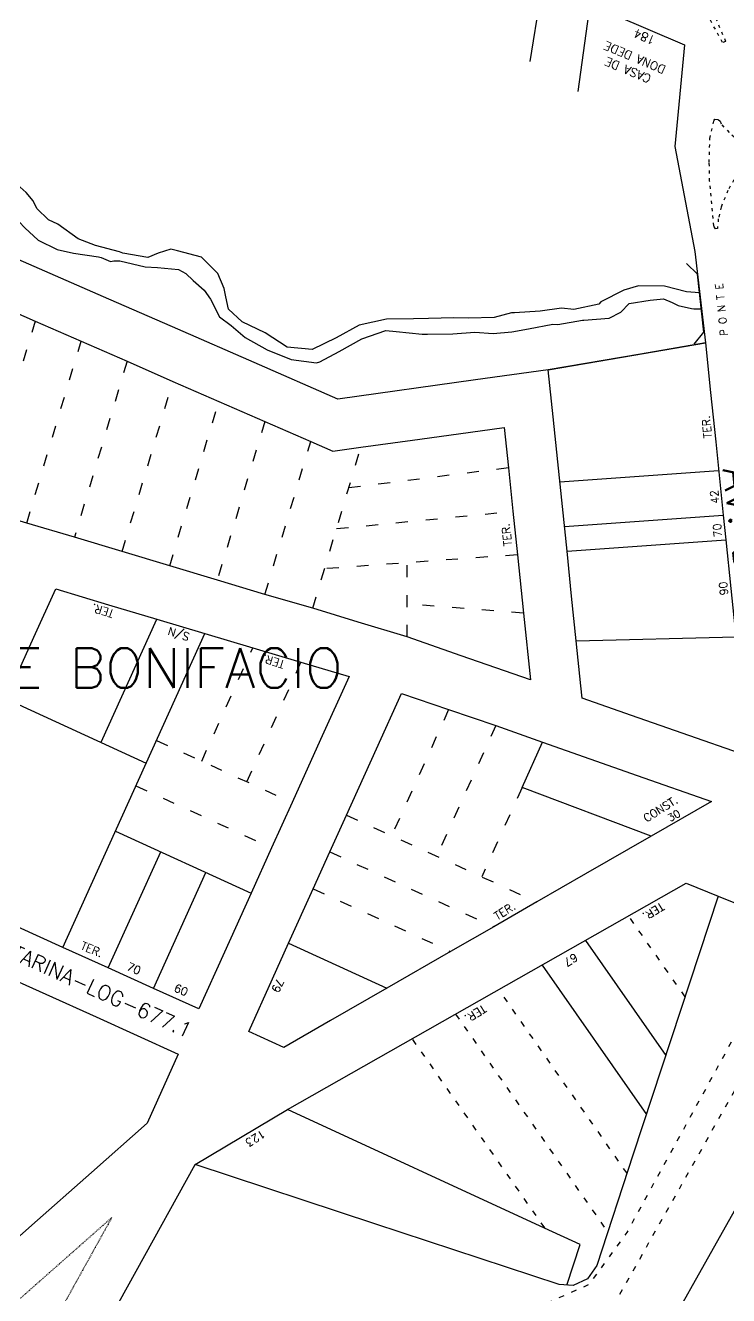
# Model space of a CAD drawing. Extents: x 714896 to 749292, y 8417558 to 8447149.
# Drawn here: x 739399.5 to 739540.9, y 8425448.7 to 8425703.9 of the extents above; entities that cross this region are included whole.
import ezdxf

# ---------------------------------------------------------------- set-up
doc = ezdxf.new("R2010")
doc.units = 0
doc.header["$MEASUREMENT"] = 0
doc.linetypes.add('ACAD_ISO03W100', pattern=[30, 12, -18])
for name, color, linetype in [('LOTE', 7, 'CONTINUOUS'), ('NUM-PORTA', 7, 'CONTINUOUS'), ('QUADRA', 6, 'CONTINUOUS'), ('REFERENCIA', 7, 'CONTINUOUS'), ('TEXTO', 7, 'CONTINUOUS'), ('TEXTODERUA', 3, 'CONTINUOUS')]:
    doc.layers.add(name, color=color, linetype=linetype)
doc.styles.add('ROMANS', font='ROMANS.SHX', dxfattribs={"height": 1.5})

msp = doc.modelspace()

# ---------------------------------------------------------------- linework, layer by layer
at = {"layer": 'LOTE', "color": 7}
for p, q in [((739500.988129781, 8425696.663259849, -2.827211870134988), (739503.4390959116, 8425712.308393368, -6.453590744052349)), ((739510.64172041, 8425690.631863145, -2.218002020989843), (739513.0043498254, 8425708.13849677, 0.07999999963726623))]:
    msp.add_line(p, q, dxfattribs=at)
at = {"layer": 'LOTE', "color": 7, "linetype": 'ACAD_ISO03W100', "ltscale": 0.2}
for p, q in [((739401.4421500377, 8425644.50341461, 508.402), (739390.1613679408, 8425606.808349997, 508.402)), ((739399.7415641893, 8425603.94134055, 508.402), (739410.67350395, 8425640.470721914, 508.402)), ((739419.9048577499, 8425636.438028848, 508.402), (739409.3217649532, 8425601.074329752, 508.402)), ((739418.9019655983, 8425598.20731771, 508.402), (739429.136211553, 8425632.405335784, 508.402)), ((739428.4821661266, 8425595.340305705, 508.402), (739438.3675653548, 8425628.37264272, 508.402)), ((739447.598919156, 8425624.339949654, 508.402), (739438.0623666618, 8425592.473293696, 508.402)), ((739447.642572998, 8425589.60630112, 508.402), (739456.8302729573, 8425620.30725659, 508.402)), ((739457.244021618, 8425586.799383637, 508.402), (739466.923828745, 8425619.155635495, 508.402)), ((739496.5947191573, 8425615.021506827, 508.402), (739464.4805800878, 8425610.99145201, 508.402)), ((739462.0363837935, 8425602.818595126, 508.402), (739497.5024273262, 8425606.292981511, 508.402)), ((739498.4084780611, 8425597.547378154, 508.402), (739459.6203581998, 8425594.75088512, 508.402)), ((739476.2445319921, 8425581.052302891, 508.402), (739476.2365627689, 8425595.948857605, 508.402)), ((739499.6275465031, 8425585.802620482, 508.402), (739476.2409837336, 8425587.684921244, 508.402)), ((739434.9185737501, 8425556.099172818, 508.402), (739445.2125244142, 8425578.851492373, 508.402)), ((739444.009719079, 8425551.933434969, 508.402), (739454.8795087262, 8425575.958509076, 508.402)), ((739484.5603862511, 8425566.449213542, 508.402), (739473.0963893649, 8425541.110786242, 508.402)), ((739494.0332742446, 8425563.22002447, 508.402), (739482.1616308256, 8425536.980591863, 508.402)), ((739425.8274284226, 8425560.264910664, 508.402), (739453.1008644082, 8425547.767697122, 508.402)), ((739421.7053393096, 8425551.15401711, 508.402), (739448.9787752952, 8425538.656803569, 508.402)), ((739499.3474279925, 8425550.79894653, 508.402), (739491.2268722863, 8425532.850397483, 508.402)), ((739464.0311479047, 8425545.240980623, 508.402), (739502.3120091843, 8425527.79992306, 508.402)), ((739460.6801280323, 8425537.834351484, 508.402), (739493.6421486693, 8425522.816599006, 508.402)), ((739457.3291081606, 8425530.427722342, 508.402), (739484.9722881524, 8425517.833274951, 508.402))]:
    msp.add_line(p, q, dxfattribs=at)
at = {"layer": 'LOTE', "color": 7, "ltscale": 0.2}
for p, q in [((739506.9206125896, 8425612.190469725, 508.402), (739538.8535641439, 8425614.492728168, 508.402)), ((739507.8497919494, 8425603.238563463, 508.402), (739539.7827435037, 8425605.540821906, 508.402)), ((739508.3660027046, 8425598.265282206, 508.402), (739540.2989542589, 8425600.56754065, 508.402)), ((739414.6752385369, 8425559.875201734, 508.402), (739425.8785557909, 8425584.637458967, 508.402)), ((739407.0094795255, 8425518.672328701, 508.402), (739435.5455401038, 8425581.74447567, 508.402)), ((739510.2349533143, 8425580.259425214, 508.402), (739542.3244089216, 8425581.053891221, 508.402)), ((739525.3045008408, 8425541.015710855, 508.402), (739499.3474279925, 8425550.79894653, 508.402)), ((739417.583202891, 8425542.043019, 508.402), (739444.8566388772, 8425529.545805458, 508.402)), ((739416.1203730792, 8425514.550239587, 508.402), (739426.6743482214, 8425537.877281154, 508.402)), ((739425.2312666329, 8425510.428150475, 508.402), (739435.7654935505, 8425533.711543305, 508.402)), ((739452.382570509, 8425519.494582187, 508.402), (739472.1744555212, 8425510.477245737, 508.402))]:
    msp.add_line(p, q, dxfattribs=at)
at = {"layer": 'LOTE', "color": 7, "linetype": 'ACAD_ISO03W100', "ltscale": 0.05}
for points, elevation in [([(739540.26, 8425700.68), (739539.64, 8425700.51), (739531.98, 8425714.59), (739536.53, 8425714.51), (739536.45, 8425709.56), (739540.26, 8425700.68)], 510.75), ([(739539.49, 8425683.92), (739541.49, 8425681.92), (739544.39, 8425679.74), (739544.89, 8425678.91), (739545.05, 8425678.2), (739544.69, 8425677.31), (739542.63, 8425674.24), (739540.73, 8425670.76), (739539.35, 8425667.44), (739538.79, 8425665.04), (739538.61, 8425663.12), (739538.2, 8425663.05), (739537.89, 8425663.63), (739537.0483723306, 8425672.65460946), (739536.9664143465, 8425676.406188289), (739537.09, 8425681.2), (739537.9, 8425684.79), (739538.12, 8425685.07), (739538.77, 8425685.05), (739539.14, 8425684.67), (739539.49, 8425683.92)], 510)]:
    msp.add_lwpolyline(points, close=True, dxfattribs=dict(at, elevation=elevation))
at = {"layer": 'LOTE', "color": 7, "ltscale": 0.2, "elevation": 508.402, "flags": 128}
for points in [[(739395.5838333466, 8425568.623251215), (739423.7663838654, 8425555.709463887)], [(739499.3474279925, 8425550.79894653), (739503.4695171056, 8425559.909840083)]]:
    msp.add_lwpolyline(points, dxfattribs=at)
at = {"layer": 'LOTE', "color": 7, "elevation": 1019.22, "flags": 128}
msp.add_lwpolyline([(739538.7780872522, 8425528.97410941), (739531.1995732017, 8425505.953565268), (739521.6964409135, 8425477.086772405), (739514.3482577592, 8425454.76587077), (739512.5159032475, 8425452.054229712), (739509.5908542417, 8425450.716418995), (739506.7713167522, 8425450.943479678), (739469.7494066046, 8425463.143131992), (739433.6160046763, 8425475.050001686)], dxfattribs=at)
at = {"layer": 'LOTE', "color": 7, "linetype": 'ACAD_ISO03W100', "ltscale": 0.1, "elevation": 508.402, "flags": 128}
msp.add_lwpolyline([(739532.1119303944, 8425508.724947477), (739520.7550357442, 8425524.981174342)], dxfattribs=at)
at = {"layer": 'LOTE', "color": 7, "linetype": 'CONTINUOUS', "elevation": 508.402}
for points in [[(739512.0585723533, 8425520.047706997), (739528.2225723873, 8425496.910603087)], [(739503.3606987285, 8425515.113439634), (739524.332584013, 8425485.094342383)]]:
    msp.add_lwpolyline(points, dxfattribs=at)
at = {"layer": 'LOTE', "color": 7, "linetype": 'ACAD_ISO03W100', "ltscale": 0.1, "elevation": 508.402}
for points in [[(739520.4425956379, 8425473.278081676), (739494.6628251028, 8425510.17917227)], [(739485.9649514777, 8425505.244904913), (739516.5526072651, 8425461.461820973)]]:
    msp.add_lwpolyline(points, dxfattribs=at)
at = {"layer": 'LOTE', "color": 7, "linetype": 'CONTINUOUS', "elevation": 509.61, "flags": 128}
msp.add_lwpolyline([(739499.1049308502, 8425389.397984918), (739566.8494737592, 8425509.775839278)], dxfattribs=at)
at = {"layer": 'LOTE', "color": 7, "linetype": 'ACAD_ISO03W100', "ltscale": 0.1}
msp.add_lwpolyline([(739503.8839619849, 8425462.30552357), (739477.2670778525, 8425500.310637549)], dxfattribs=at)
at = {"layer": 'LOTE', "color": 7, "elevation": 508.402}
msp.add_lwpolyline([(739508.3204196936, 8425450.818728589), (739511.001413407, 8425458.95465787), (739503.8577901536, 8425462.248767205), (739452.1798920179, 8425486.078781852)], dxfattribs=at)
at = {"layer": 'LOTE', "color": 7, "linetype": 'ACAD_ISO03W100', "ltscale": 0.008, "flags": 128}
msp.add_lwpolyline([(739416.8411892845, 8425464.379352473), (739399.3833300646, 8425432.877511494), (739397.5873909921, 8425431.620050598), (739395.2754949691, 8425432.489609485), (739390.6650235652, 8425438.026521768), (739390.091750299, 8425439.79281533), (739390.9314253555, 8425441.500204204), (739393.5020491421, 8425443.77014703), (739416.8411892845, 8425464.379352473)], close=True, dxfattribs=at)
at = {"layer": 'QUADRA', "color": 6, "linetype": 'CONTINUOUS'}
msp.add_lwpolyline([(739503.4390959116, 8425712.308393368), (739532.0037434198, 8425700.013252355), (739530.0668238386, 8425679.632518979), (739534.0399998231, 8425658.46999965), (739536.1921573766, 8425640.133271797), (739523.1206211387, 8425637.901345765), (739504.5804922141, 8425634.73567376), (739489.9477028742, 8425632.692472296), (739462.2972003021, 8425628.831585214), (739445.4514790544, 8425636.19059503), (739430.1339772292, 8425642.88200614), (739415.1671220339, 8425649.420238174), (739394.7945937657, 8425658.31992453), (739381.2395644283, 8425664.241404084), (739364.6124473498, 8425665.236940812), (739333.7426910301, 8425667.085245365), (739303.9260397663, 8425668.870496007), (739283.5589533518, 8425670.08996072), (739257.3449958499, 8425671.659502653), (739243.232284575, 8425672.504491134), (739243.0371845498, 8425646.864960887), (739242.8287750217, 8425619.476330899), (739240.7738235072, 8425621.944210054), (739130.1108198722, 8425606.901005443)], dxfattribs=at)
at = {"layer": 'QUADRA', "elevation": 508.402}
msp.add_lwpolyline([(739393.9222298132, 8425647.788472757), (739401.4421500377, 8425644.50341461), (739410.67350395, 8425640.470721914), (739419.9048577499, 8425636.438028848), (739429.136211553, 8425632.405335784), (739438.3675653548, 8425628.37264272), (739447.598919156, 8425624.339949654), (739456.8302729573, 8425620.30725659), (739461.2682268806, 8425618.368547881), (739466.923828745, 8425619.155635495), (739477.3076479773, 8425620.60074703), (739486.5785510403, 8425621.890974514), (739495.7492167485, 8425623.16725201), (739495.7492167485, 8425623.16725201), (739496.5947191573, 8425615.021506827), (739497.5024273262, 8425606.292981511), (739498.4084780611, 8425597.547378154), (739499.6275465031, 8425585.802620482), (739501.0159098457, 8425572.426840683), (739487.0907770158, 8425577.275610408), (739476.2445319922, 8425581.052302891), (739466.406638822, 8425584.02796856), (739457.2440216182, 8425586.799383637), (739447.642572998, 8425589.60630112), (739438.0623666618, 8425592.473293696), (739428.4821661266, 8425595.340305705), (739418.9019655983, 8425598.20731771), (739409.3217649532, 8425601.074329752), (739399.7415641893, 8425603.94134055), (739390.1613679408, 8425606.808349997)], dxfattribs=at)
at = {"layer": 'QUADRA'}
for points in [[(739536.1921573766, 8425640.133271797), (739537.2269485173, 8425630.163879776), (739538.2560140395, 8425620.249649547), (739539.7827435037, 8425605.540821906), (739540.2989542589, 8425600.56754065), (739541.313682888, 8425590.791435018), (739542.3244089216, 8425581.053891221), (739543.3352793907, 8425571.314955901), (739544.5769943867, 8425557.146735162), (739531.5029014213, 8425561.733058225), (739521.3540179225, 8425565.293233192), (739511.426937722, 8425568.775600726), (739511.1734915294, 8425571.2173538), (739510.2349533143, 8425580.259425214), (739509.3003954957, 8425589.263148664), (739508.3660027046, 8425598.265282206), (739507.4317881203, 8425607.265698865), (739506.4977665357, 8425616.264256129), (739505.5639546082, 8425625.260793507), (739504.5804922141, 8425634.73567376), (739519.4540673321, 8425637.275292587), (739536.1921573755, 8425640.133271806)], [(739384.8499338881, 8425448.803727394), (739371.492616567, 8425464.884582555), (739358.5329012515, 8425480.48676523), (739346.5117242353, 8425494.959042994), (739358.5008335558, 8425504.94159834), (739369.4342905523, 8425514.045180324), (739377.7230306676, 8425520.946677737), (739393.417870873, 8425513.845779283), (739413.6711917595, 8425504.682463627), (739430.2200710707, 8425497.195167804), (739423.9441660744, 8425483.323778613), (739412.7451146278, 8425473.435060816), (739400.7732127553, 8425462.863919174), (739384.8499338881, 8425448.803727394)]]:
    msp.add_lwpolyline(points, close=True, dxfattribs=at)
at = {"layer": 'QUADRA', "elevation": 508.402}
for points in [[(739434.342160184, 8425506.30606136), (739425.2312666329, 8425510.428150475), (739416.1203730792, 8425514.550239587), (739407.0094795255, 8425518.672328701), (739397.8985859719, 8425522.794417815), (739388.7876924179, 8425526.916506927), (739378.7657095082, 8425531.45080495), (739385.4030699201, 8425546.121105015), (739391.4616969284, 8425559.512253106), (739395.5838333466, 8425568.623251215), (739401.1929784882, 8425581.020926982), (739405.5778887363, 8425590.712723887), (739416.2115714791, 8425587.530442262), (739425.8785557909, 8425584.637458967), (739435.5455401038, 8425581.74447567), (739445.2125244142, 8425578.851492373), (739454.8795087262, 8425575.958509076), (739464.5464930383, 8425573.06552578), (739458.828028385, 8425560.426225338), (739453.1008644082, 8425547.767697122), (739448.9787752952, 8425538.656803569), (739444.8566388764, 8425529.545805456), (739439.5085974841, 8425517.72523717), (739434.342160184, 8425506.30606136)], [(739537.4423055612, 8425547.992364535), (739525.3045008408, 8425541.015710855), (739512.117711533, 8425533.436114362), (739502.3120091843, 8425527.79992306), (739493.6421486693, 8425522.816599006), (739484.9722881524, 8425517.833274951), (739472.1744555212, 8425510.477245737), (739460.8202744403, 8425503.951008826), (739451.4507556706, 8425498.565530226), (739444.3641430928, 8425501.771763334), (739449.1409280543, 8425512.329705706), (739452.382570509, 8425519.494582187), (739457.3291081606, 8425530.427722342), (739460.6801280323, 8425537.834351484), (739464.0311479047, 8425545.240980623), (739470.0654731093, 8425558.57841538), (739475.0874982552, 8425569.678402614), (739484.5603862511, 8425566.449213542), (739494.0332742446, 8425563.22002447), (739503.4695171056, 8425559.909840083), (739522.4909107321, 8425553.237235222), (739537.4423055612, 8425547.992364535)]]:
    msp.add_lwpolyline(points, close=True, dxfattribs=at)
at = {"layer": 'QUADRA', "linetype": 'CONTINUOUS'}
msp.add_lwpolyline([(739338.029, 8425302.568), (739391.6288286527, 8425399.286232037), (739409.8840801743, 8425432.180525614), (739433.616, 8425475.05), (739452.1798920179, 8425486.078781852), (739532.3196242991, 8425531.541717103), (739538.7780872522, 8425528.97410941), (739556.9758274939, 8425521.604464727), (739566.8433854068, 8425509.783133123), (739591.6213861218, 8425480.099095238), (739606.0239191985, 8425464.664891304), (739621.0334035085, 8425448.580259485), (739598.4595849941, 8425408.972318342), (739570.0830718239, 8425359.182989933), (739535.9326931174, 8425299.298286388)], dxfattribs=at)
at = {"layer": 'REFERENCIA', "color": 4, "linetype": 'CONTINUOUS', "extrusion": (0.0002833841883000001, -0.0153223304404022, 0.9998825660462718), "elevation": -128384.972782}
msp.add_lwpolyline([(739534.826787, 8424672.051073002), (739532.2167870002, 8424672.211043), (739527.7667870001, 8424673.400884), (739522.5668410002, 8424673.457943002), (739519.6268580002, 8424672.577114003), (739514.9969100001, 8424670.244610002), (739514.616932, 8424669.763439002), (739509.5569350002, 8424668.673391003), (739507.1169350004, 8424668.993343003), (739502.8270090002, 8424668.379412003), (739497.6570100002, 8424668.039430005), (739497.0170100002, 8424668.039427007), (739493.5470040002, 8424667.079831004), (739488.3770040002, 8424666.919827005), (739485.4170040002, 8424666.989806002), (739480.3170050002, 8424666.909794005), (739477.3570050002, 8424666.839789003), (739471.9170050002, 8424666.719779003), (739466.4269940001, 8424665.550506001), (739461.7669940002, 8424662.990786003), (739456.986994, 8424660.681037001), (739451.9569940002, 8424661.100964999), (739447.4769950003, 8424664.010604005), (739442.876995, 8424666.190328004), (739440.1069810003, 8424668.750782002), (739439.6269810002, 8424671.230489004), (739439.2569810003, 8424672.910290001), (739438.0069810002, 8424675.959927002), (739434.7269810003, 8424679.199532004), (739429.8769730001, 8424680.489819003), (739428.5069730002, 8424680.829773003), (739425.9969730002, 8424679.999860004), (739423.916973, 8424679.149950001), (739418.8569730002, 8424680.039824001), (739418.2369730002, 8424680.299791003), (739413.3669730002, 8424681.579619003), (739409.916973, 8424682.909448003), (739405.7969000002, 8424685.823073003), (739403.9468090002, 8424686.727862002), (739401.6067270002, 8424688.972032005), (739400.8866420003, 8424690.526444003), (739399.4665880003, 8424692.219151001), (739397.6566000001, 8424693.788346004), (739396.0366060003, 8424695.037885003), (739394.2366060002, 8424695.947771003), (739389.5266110002, 8424698.777112002), (739387.67662, 8424699.756529002), (739386.376623, 8424699.786367003), (739382.8866370003, 8424701.295408003), (739381.2766460002, 8424701.014974004), (739380.9866460002, 8424700.295057002), (739380.1966460001, 8424699.945095), (739379.0966460002, 8424699.995084), (739377.7166460002, 8424700.455024004), (739376.1066460003, 8424700.634996004), (739373.8966600002, 8424700.774204), (739369.7366920002, 8424701.29244), (739367.7967140003, 8424702.811027003), (739366.5967140002, 8424704.250853002), (739363.0967260003, 8424704.200230004), (739359.9967260002, 8424703.190336004), (739356.6167260001, 8424701.780486004), (739352.1067260001, 8424699.450740004), (739350.6767260003, 8424698.900799006), (739349.0767260004, 8424696.601062004), (739348.1067260002, 8424694.971249005), (739346.3767270001, 8424694.181334002), (739344.4867270002, 8424693.291430002), (739343.5267270001, 8424691.851595003), (739341.4467270002, 8424691.531624004), (739339.4667270002, 8424692.501501003), (739337.6367270002, 8424693.371391004), (739334.8567270004, 8424693.211398002), (739333.0467270003, 8424692.211508004), (739331.6767270004, 8424690.971647002), (739329.3167270003, 8424690.051745), (739327.1167270003, 8424688.981861003), (739325.1967270002, 8424688.601897003), (739322.0267390001, 8424689.651147002), (739320.1067730001, 8424691.529080003), (739318.4567840003, 8424692.948293002), (739316.3267840003, 8424693.488220003), (739314.9967840001, 8424693.938162003), (739313.4767850004, 8424694.548083004), (739312.4067850002, 8424695.857925002), (739310.5167850002, 8424696.707817003), (739306.3767850002, 8424697.187743003), (739301.0167850001, 8424697.527679002), (739295.9567290002, 8424696.820805002), (739290.9366150002, 8424696.826912003), (739286.0366100002, 8424698.137044003), (739281.4366500002, 8424700.264629003), (739276.3966640001, 8424700.933762), (739271.2766700002, 8424701.193403002), (739266.0266790002, 8424702.122811003), (739261.0466790003, 8424702.652727004), (739256.2466790002, 8424701.082891004), (739251.3966790002, 8424699.623041004), (739246.4767160001, 8424697.461281002), (739241.7867790001, 8424695.238151003), (739237.2768330001, 8424692.685519004), (739232.0568330002, 8424690.835714003), (739227.5768330002, 8424688.435976002), (739222.7568340001, 8424686.706158003), (739218.4568340002, 8424684.146440001), (739214.1668400001, 8424681.566418003), (739210.4868850004, 8424678.174348002), (739206.3468910002, 8424676.354238002), (739204.5868910002, 8424676.514211005), (739203.3068910002, 8424676.884162001), (739202.0768910003, 8424677.02414), (739200.9368910003, 8424677.054132003), (739199.2368910002, 8424676.674169002), (739196.3168910001, 8424675.764263002), (739191.716891, 8424673.744480005), (739187.2569770003, 8424671.360144002), (739182.5669710003, 8424668.760735005), (739177.8769710002, 8424666.830941005), (739173.1569720001, 8424664.991137002), (739168.3269720004, 8424663.521288006), (739163.4669720002, 8424661.661486002), (739158.6169720001, 8424660.401612), (739153.6769720003, 8424659.451702002), (739148.7969730002, 8424658.091841003), (739144.266973, 8424655.772094002), (739140.1869730002, 8424652.672440002), (739135.2569730002, 8424651.212590002), (739130.3769730001, 8424649.932719003), (739125.3569730002, 8424649.042802004), (739122.0069740003, 8424647.682947004), (739119.9169740002, 8424647.582949003), (739116.2469850003, 8424648.062264003), (739112.3570080001, 8424647.771056002), (739107.9770030002, 8424645.291634003), (739103.1470030001, 8424643.821786001), (739098.437003, 8424642.041974002), (739093.4670030001, 8424640.962079003), (739090.4870030001, 8424641.392016003), (739089.6270030004, 8424641.721974002), (739088.6970030002, 8424642.041932004), (739086.3469980002, 8424643.742029002), (739083.9168450002, 8424645.240117004), (739083.3168500002, 8424646.359677004), (739082.0268590002, 8424647.859035002), (739080.1568590002, 8424648.228984004), (739078.3568590003, 8424648.948891005), (739076.8868590002, 8424649.318842001), (739073.9968590003, 8424649.008865003), (739070.6468590002, 8424647.269055003), (739068.9668600003, 8424645.169294003), (739066.8268600003, 8424644.519361002), (739064.2468600003, 8424642.449593004), (739062.3568600003, 8424640.289839001), (739061.6268600003, 8424638.710021004), (739061.2368600003, 8424638.520041002), (739059.8668600003, 8424637.620141003), (739058.1368600003, 8424637.080197003), (739055.9568600003, 8424637.750109004), (739054.5568600002, 8424638.010072002), (739052.3768600003, 8424638.150046002), (739050.8368600002, 8424638.529995004), (739049.5968600002, 8424638.689971002), (739046.3968600003, 8424638.709955003), (739043.5268610001, 8424638.279993001), (739040.9968610002, 8424637.940022005), (739037.8968610002, 8424638.409953004), (739036.1568610002, 8424639.249847004), (739034.216861, 8424639.689787004), (739032.2468610001, 8424639.509799004), (739029.5468610001, 8424638.709882002), (739027.8468610002, 8424638.229930004), (739025.946861, 8424637.050061002), (739026.0368610002, 8424634.840321004), (739027.5969210003, 8424629.967681002), (739027.8169600003, 8424629.445598), (739028.2970230002, 8424626.962521004), (739027.7670430002, 8424624.971679004), (739026.2170600003, 8424623.800891003), (739022.907065, 8424621.120884005), (739018.5970600003, 8424618.361496003), (739016.4870520004, 8424617.602036003), (739012.5870430003, 8424615.452731004), (739010.1070430003, 8424615.712690003), (739007.4370430002, 8424615.852662), (739005.5770430003, 8424616.562570004), (739004.1870440001, 8424617.662435003), (739003.9270580002, 8424619.851411004), (739003.2871600002, 8424620.825777004), (739001.2571660002, 8424621.335402004), (738999.8271630001, 8424621.445536004)], dxfattribs=at)
at = {"layer": 'REFERENCIA', "color": 4, "linetype": 'CONTINUOUS', "extrusion": (0.0007805885369710001, -0.0200014779992686, 0.9997996457087694), "elevation": -167442.394231}
msp.add_lwpolyline([(1067009.559559, 8388695.604102004), (1067011.267282, 8388694.486680005), (1067013.764793, 8388693.348647002), (1067017.78992, 8388691.357165001), (1067018.931728, 8388688.562473003), (1067022.020795, 8388690.277371004), (1067024.39558, 8388693.686272005), (1067026.059827, 8388694.531846004), (1067029.178041, 8388695.450560004), (1067033.058406, 8388696.409775002), (1067035.831713, 8388697.722361004), (1067037.624645, 8388699.813614003), (1067038.582699, 8388701.026933001), (1067039.754883, 8388702.341958003), (1067040.796386, 8388703.641071005), (1067041.47212, 8388705.824743003), (1067041.787348, 8388708.003871003), (1067041.981011, 8388710.657806003), (1067042.906455, 8388711.292072004), (1067043.680939, 8388711.391726004), (1067044.655807, 8388711.753512), (1067046.12201, 8388712.396695003), (1067047.602884, 8388713.159373004), (1067049.477068, 8388713.486469004), (1067051.604668, 8388713.383441003), (1067056.645904, 8388713.329022005), (1067058.891219, 8388713.421513004), (1067061.784627001, 8388713.708841002), (1067063.962336, 8388713.864004001), (1067065.37175, 8388713.308930004), (1067067.294138, 8388712.563545004), (1067069.910196, 8388712.412243003), (1067071.24401, 8388712.740412), (1067072.512462, 8388713.700484004), (1067073.463106, 8388714.723385004), (1067074.912443, 8388715.445870003), (1067076.61193, 8388715.397968002), (1067078.625911, 8388716.228894005), (1067080.27266, 8388717.395730004), (1067081.497242, 8388718.259060003), (1067082.94629, 8388720.518419003), (1067083.360075, 8388721.632907005), (1067084.795278001, 8388722.507429002), (1067086.153124, 8388723.194862003), (1067087.897356, 8388722.756597003), (1067089.805316, 8388721.641167004), (1067091.622174, 8388720.499676006), (1067093.621332, 8388718.900819002), (1067095.431075, 8388718.089790002), (1067098.063653, 8388716.566274002), (1067100.763595, 8388715.229636004), (1067102.986829, 8388715.012815002), (1067106.544658, 8388715.141542004), (1067111.530037, 8388716.209327005), (1067113.714572, 8388717.564897005), (1067118.618988, 8388718.864368003), (1067118.809623, 8388718.876941005), (1067122.297313, 8388720.031579003), (1067124.609359, 8388720.551708004), (1067128.578335, 8388719.166154003), (1067133.613235001, 8388719.449968), (1067138.686838, 8388720.215743003), (1067143.534956, 8388721.867608003), (1067148.436642, 8388723.097146006), (1067153.216374, 8388724.791301003), (1067157.293472, 8388727.713945003), (1067161.83056, 8388729.858215), (1067166.846401, 8388730.422929004), (1067171.856054, 8388731.598227004), (1067176.862294, 8388732.173322003), (1067181.625013, 8388733.688440003), (1067186.609855, 8388734.484493002), (1067191.596403, 8388735.579847002), (1067196.374185, 8388737.225251002), (1067200.249045, 8388739.327322003), (1067203.001926, 8388739.860267002), (1067207.82655, 8388741.431605002), (1067209.813233, 8388741.564204004), (1067213.640567, 8388743.215276003), (1067215.713429, 8388743.501800003), (1067217.344189, 8388744.257029003), (1067219.3221, 8388745.188818), (1067221.723349, 8388746.453485005), (1067224.624216, 8388747.698657004), (1067228.17386, 8388749.669336002), (1067230.989623, 8388751.299444005), (1067233.755227, 8388751.901731003), (1067236.267561, 8388753.194483003), (1067241.375284, 8388753.807842001), (1067245.433467, 8388755.219977004), (1067250.04986, 8388757.605490003), (1067251.36525, 8388757.974401003), (1067255.944794, 8388760.437193003), (1067258.645277, 8388761.422435002), (1067263.16394, 8388763.607446002), (1067263.298521, 8388763.722262003), (1067267.615092, 8388765.344839003), (1067270.011854, 8388765.471443001), (1067271.847577, 8388765.069631003), (1067274.038834, 8388764.033598002), (1067276.087224, 8388763.183241006), (1067280.925539, 8388761.763766004), (1067281.72142, 8388761.642661003), (1067283.832935, 8388761.640318003), (1067284.539716, 8388762.313132005), (1067284.492777, 8388762.905295003), (1067284.796985, 8388763.263632005), (1067285.821669, 8388763.363729004), (1067287.2595, 8388762.767324006), (1067288.653462, 8388762.072574005), (1067289.865125, 8388761.835190004), (1067293.827815, 8388761.570510004), (1067297.148263, 8388761.260849003), (1067299.445242, 8388759.600343002), (1067304.334055, 8388758.449050002), (1067305.48942, 8388758.564059004), (1067310.508235, 8388758.948556002), (1067310.789192, 8388758.967610003), (1067315.882339, 8388758.951185007), (1067317.946718, 8388758.510434004), (1067321.461261, 8388757.532630002), (1067323.672406, 8388757.005306004), (1067326.0737, 8388756.991656004), (1067328.093136, 8388755.911699003), (1067329.538716001, 8388754.744471004), (1067331.087147, 8388754.674048003), (1067332.60906, 8388753.924278004), (1067333.140653, 8388752.673046006), (1067335.647913, 8388751.784773005), (1067338.301697, 8388751.060878005), (1067342.684508, 8388751.560242), (1067346.152410001, 8388753.746230004), (1067347.311431, 8388754.211292), (1067348.238237, 8388753.854950003), (1067349.804212, 8388752.182945002), (1067350.928379, 8388751.498723004), (1067353.26387, 8388751.337556), (1067355.962596, 8388751.252266005), (1067357.915549, 8388751.546272004), (1067360.734381, 8388752.486873), (1067363.211329, 8388754.411359003), (1067363.547225, 8388757.119177002), (1067364.681977, 8388759.525674002), (1067365.888914, 8388760.448524002), (1067365.922791, 8388760.547258005), (1067367.374615, 8388761.591227004), (1067368.967942, 8388763.440128004), (1067370.886289, 8388764.385849003), (1067374.263814, 8388763.743776003), (1067379.243242, 8388763.119244004), (1067379.659803, 8388763.022945004), (1067382.645529, 8388762.085986003), (1067386.470716, 8388762.657136004), (1067388.451109, 8388761.859460006), (1067390.070556, 8388760.275419002), (1067393.040779, 8388758.428555002), (1067396.232055, 8388757.373514), (1067399.026218, 8388756.143861005), (1067399.290599, 8388754.712749003), (1067400.22759, 8388753.335437004), (1067402.495079, 8388751.175802005), (1067405.075259, 8388750.104583004), (1067407.824094, 8388750.277484003), (1067410.193071, 8388750.205060003), (1067411.325378, 8388748.960206004), (1067413.865487, 8388746.349687), (1067417.62004, 8388744.342146004), (1067420.87946, 8388743.494564004), (1067425.857571, 8388742.579921003), (1067426.410905, 8388742.398241004), (1067428.237123, 8388741.496519001), (1067428.912073, 8388741.610262005), (1067430.143087, 8388741.612257002), (1067435.180469, 8388740.172010005), (1067437.634309, 8388739.965802005), (1067441.845102, 8388739.391272005), (1067443.291219, 8388738.493775005), (1067444.72549, 8388737.037027001), (1067446.859325, 8388735.041095002), (1067448.017415, 8388733.174887003), (1067449.707584, 8388729.556948002), (1067451.998324, 8388727.736596003), (1067454.700652, 8388725.179781001), (1067459.022528, 8388722.579784004), (1067463.802787, 8388720.442171002), (1067468.83125, 8388719.535969002), (1067469.498938, 8388719.719234), (1067473.477085, 8388721.637572004), (1067478.152653, 8388723.994560005), (1067483.045273, 8388725.504609), (1067485.116672, 8388725.243685005), (1067490.30087, 8388724.481491003), (1067491.379659, 8388724.429392003), (1067496.430107, 8388724.341391003), (1067500.908016, 8388724.457432004), (1067504.555873001, 8388724.078966003), (1067508.325882, 8388724.262050003), (1067511.687129, 8388724.741240002), (1067516.640434, 8388725.498501), (1067517.635773, 8388725.359608002), (1067522.625148, 8388726.015406003), (1067522.88495, 8388726.005269002), (1067527.968642001, 8388726.258763002), (1067530.383635, 8388727.365206001), (1067532.130992, 8388729.058014004), (1067536.392725, 8388729.534887003), (1067539.090428001, 8388729.679166002), (1067540.751844, 8388728.913347004), (1067541.967113, 8388728.255787004), (1067544.620117, 8388727.511911005), (1067545.088589, 8388727.463615004), (1067546.606653, 8388727.384371005)], dxfattribs=at)
at = {"layer": 'REFERENCIA', "linetype": 'CONTINUOUS'}
msp.add_lwpolyline([(739533.939308974, 8425639.881579004), (739535.8779510187, 8425642.28741597), (739534.5728928724, 8425653.929665323), (739532.3881205725, 8425656.11443791)], dxfattribs=at)
at = {"layer": 'REFERENCIA', "linetype": 'ACAD_ISO03W100', "ltscale": 0.09, "flags": 128}
for points, elevation in [([(739543.9748526256, 8425504.340972682), (739520.377369322, 8425461.34452885), (739512.7643259756, 8425450.895829774), (739504.9497683428, 8425447.459860627), (739497.1027575202, 8425444.429893637), (739417.0006935569, 8425433.402050178), (739415.03, 8425429.24), (739414.1325621073, 8425427.619770125), (739439.3281947228, 8425407.172590382), (739441.1291906625, 8425407.170629771), (739473.6246542282, 8425381.900019098), (739473.9668205442, 8425381.403821688), (739473.9498146184, 8425380.766832322), (739473.214, 8425378.757), (739471.425571762, 8425376.853471572), (739469.3466302484, 8425374.96580632), (739465.188747221, 8425373.455683034), (739461.0308366842, 8425373.644446589), (739457.0619433381, 8425375.154569875), (739451.7700672038, 8425378.929900374)], 511.872360512168), ([(739548.6604288475, 8425501.601686208), (739509.3276564361, 8425431.87256499), (739509.2231006438, 8425431.161449576), (739509.6697732218, 8425430.53255631), (739510.567328727, 8425429.973243356), (739510.8504983989, 8425430.479420139), (739511.3566751826, 8425430.196250467), (739511.0735055107, 8425429.690073682), (739510.567328727, 8425429.973243356)], 510.003)]:
    msp.add_lwpolyline(points, dxfattribs=dict(at, elevation=elevation))

# ---------------------------------------------------------------- texts
at = {"layer": 'NUM-PORTA', "color": 7, "style": 'ROMANS'}
for s, height, rotation, p in [('184', 1.712464151530284, 157.1670927597334, (739526.2953665453, 8425701.576986771)), ('30', 1.5, 29.77694275606057, (739529.12717165, 8425543.845338741, -39.28000000000003))]:
    msp.add_text(s, height=height, rotation=rotation, dxfattribs=at).set_placement(p)
at = {"layer": 'NUM-PORTA', "style": 'ROMANS'}
for s, height, rotation, p in [('42', 1.607801133443675, 95.59185999940493, (739538.9813547191, 8425607.884552088)), ('70', 1.607801133443675, 95.59185999940493, (739539.5657954995, 8425601.168759562)), ('90', 1.607801133443675, 95.59185999940493, (739540.7777934583, 8425589.49212038)), ('S/N', 1.607801133443675, 162.3928479084365, (739432.6644325712, 8425581.738706365, 508.402)), ('67', 1.619718603832415, 211.7193132258782, (739509.8929341976, 8425517.585321251)), ('70', 1.607801133443675, 337.4638364262908, (739419.7030528153, 8425514.197539892)), ('60', 1.607801133443675, 337.4638364262908, (739429.1969948638, 8425509.902146148)), ('79', 1.607801133443675, 244.6663725500825, (739450.0782512402, 8425512.572246492)), ('123', 1.619718603832415, 211.7193132258782, (739447.0617519969, 8425482.091379067))]:
    msp.add_text(s, height=height, rotation=rotation, dxfattribs=at).set_placement(p)
at = {"layer": 'TEXTO', "style": 'ROMANS'}
for s, height, rotation, p in [('DONA DEDE', 1.712464151530284, 157.1670927597334, (739528.3592422049, 8425695.718431434)), ('CASA DE ', 1.712464151530284, 157.1670927597334, (739525.4209013694, 8425693.852061156)), ('P O N T E', 1.504732414970592, 95.55985576953057, (739540.697023717, 8425641.615014797)), ('TER.', 1.607801133443675, 95.59185999940493, (739537.5008996178, 8425621.062393855)), ('TER.', 1.607801133443675, 96.47940200111393, (739497.2965206712, 8425599.426092073)), ('TER.', 1.607801133443675, 162.3928479084365, (739417.4200012619, 8425586.388447959, 508.402)), ('TER.', 1.607801133443675, 162.4204461787766, (739451.7419859037, 8425576.22170991, 508.4020000000001)), ('CONST.', 1.607801133443675, 32.17540620367085, (739524.3679080686, 8425543.746063052)), ('TER.', 1.607801133443675, 32.17540620367085, (739494.351743594, 8425524.075737188)), ('TER.', 1.619718603832415, 211.7193132258782, (739527.2530951215, 8425527.775663378)), ('TER.', 1.607801133443675, 337.4638364262908, (739410.4181516052, 8425518.398356196)), ('TER.', 1.619718603832415, 211.7193132258782, (739491.4730488609, 8425507.240209939))]:
    msp.add_text(s, height=height, rotation=rotation, dxfattribs=at).set_placement(p)
at = {"layer": 'TEXTODERUA', "style": 'ROMANS'}
for s, height, rotation, p in [('AV. DEOLINDA  ', 6, 277.1705112386239, (739539.6411471062, 8425614.834714081)), ('PC.SANTA CATARINA-LOG-677.1', 3, 335.7430405419306, (739372.7658011016, 8425527.098821005))]:
    msp.add_text(s, height=height, rotation=rotation, dxfattribs=at).set_placement(p)
msp.add_text('LOTEAMENTO JOSE BONIFACIO', height=8, dxfattribs=at).set_placement((739304.1458117897, 8425570.804153189))

doc.saveas('drawing.dxf')
